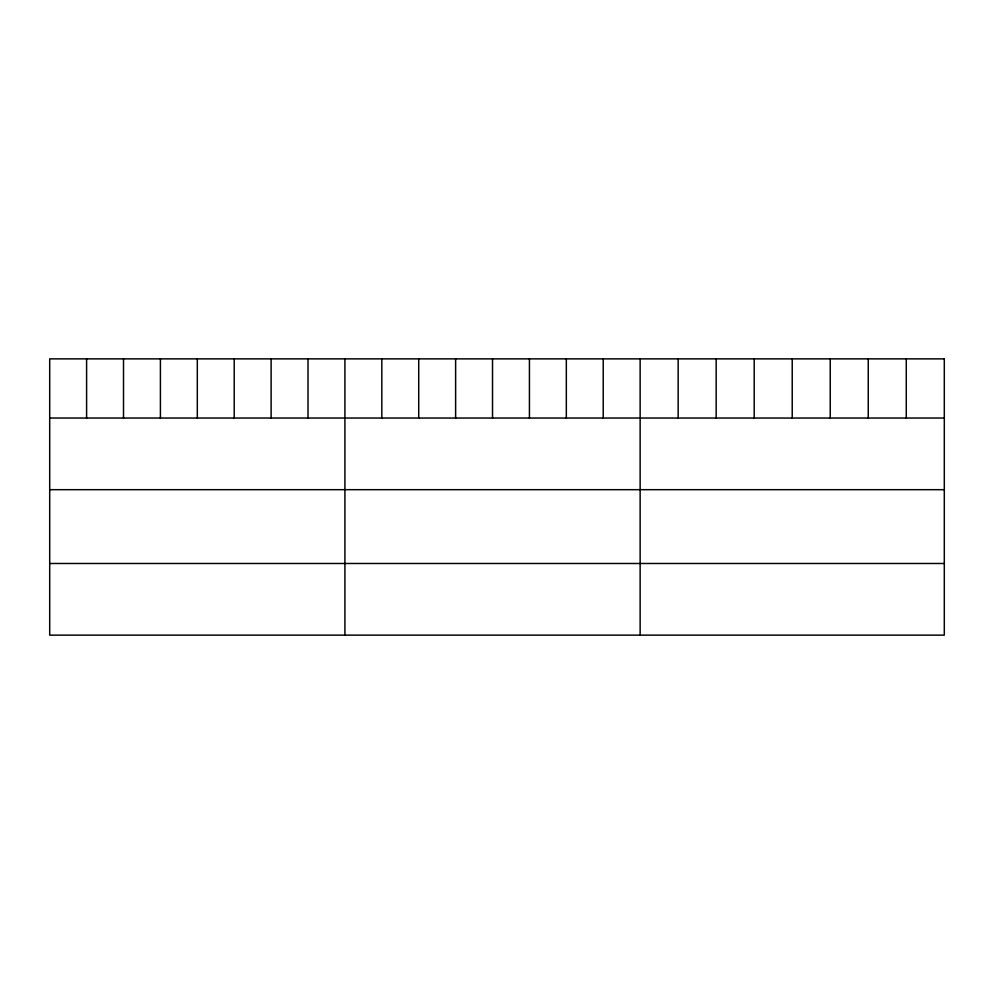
<?xml version="1.0" encoding="UTF-8"?>
<svg xmlns="http://www.w3.org/2000/svg" width="994" height="994" viewBox="0 0 994 994"><rect width="100%" height="100%" fill="white"/><g stroke="black" fill="none" stroke-linecap="round" stroke-linejoin="round"><path stroke-width="1.49" d="M49.7 418.039L944.3 418.039M49.7 489.682L944.3 489.682M49.7 563.486L944.3 563.486M906.279 358.871L906.279 418.039M868.259 358.871L868.259 418.039M830.239 358.871L830.239 418.039M792.218 358.871L792.218 418.039M754.197 358.871L754.197 418.039M716.177 358.871L716.177 418.039M678.156 358.871L678.156 418.039M640.136 358.871L640.136 635.129M603.234 358.871L603.234 418.039M566.332 358.871L566.332 418.039M529.429 358.871L529.429 418.039M492.527 358.871L492.527 418.039M455.625 358.871L455.625 418.039M418.722 358.871L418.722 418.039M381.82 358.871L381.82 418.039M344.918 358.871L344.918 635.129M308.016 358.871L308.016 418.039M271.113 358.871L271.113 418.039M234.211 358.871L234.211 418.039M197.309 358.871L197.309 418.039M160.407 358.871L160.407 418.039M123.505 358.871L123.505 418.039M86.602 358.871L86.602 418.039M944.3 358.871L49.7 358.871L49.7 635.129L944.3 635.129L944.3 358.871"/></g></svg>
